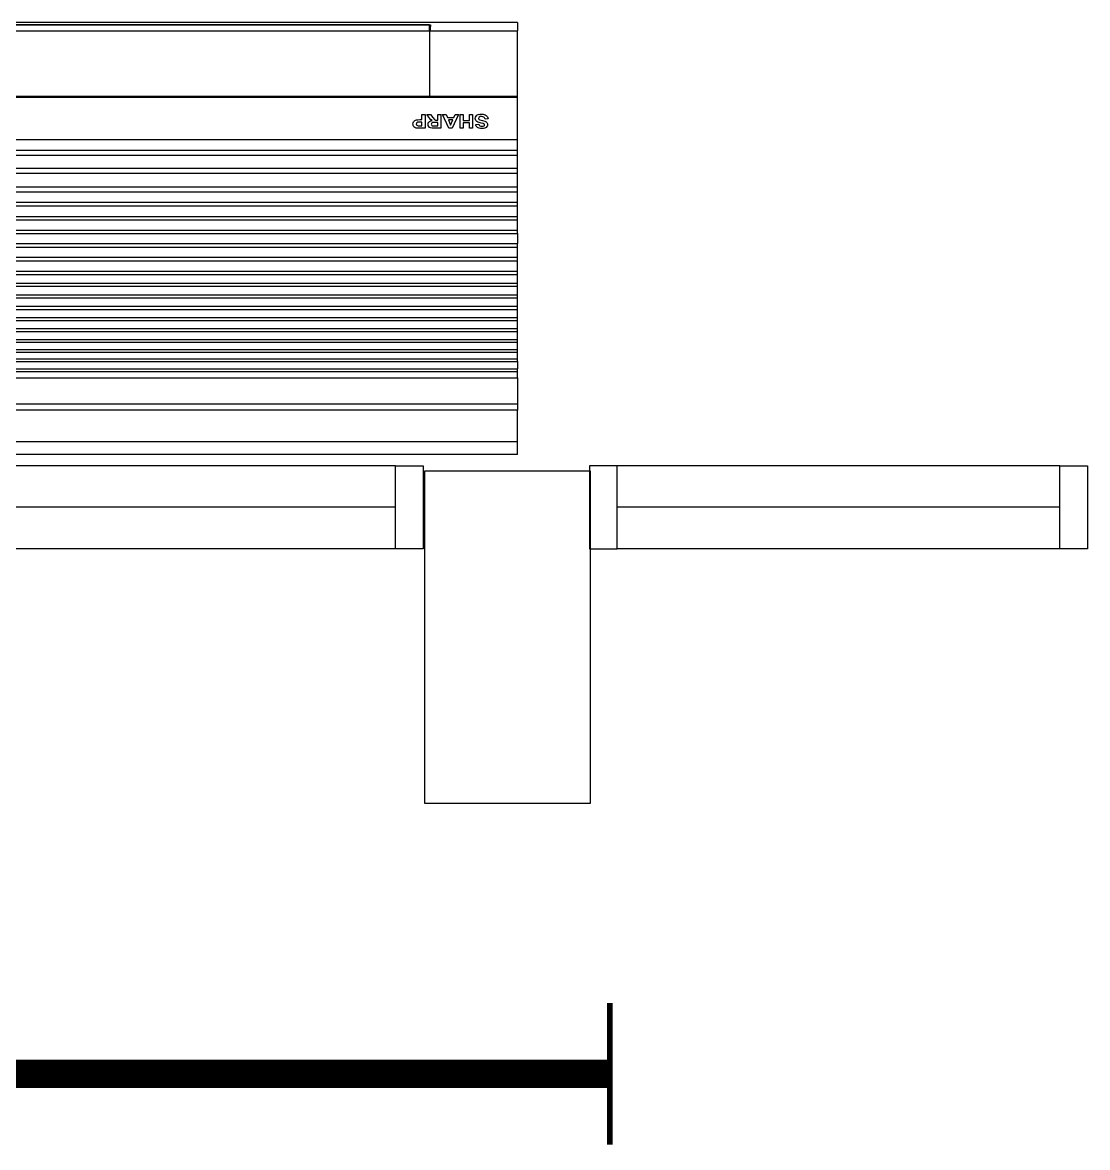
# Model space of a CAD drawing. Header units: inches. Extents: x -106706990 to 300603, y -86718466 to 1728185.
# Drawn here: x 142281 to 144206, y 38687 to 40721 of the extents above; entities that cross this region are included whole.
import ezdxf

# ---------------------------------------------------------------- set-up
doc = ezdxf.new("R2010")
doc.units = ezdxf.units.IN
doc.header["$MEASUREMENT"] = 0
for name, color, linetype in [('A-COLUMN', 3, 'Continuous'), ('A-WIN', 9, 'Continuous'), ('Edges', 7, 'Continuous'), ('lamb(new)', 5, 'Continuous')]:
    doc.layers.add(name, color=color, linetype=linetype)

# ---------------------------------------------------------------- blocks, each defined once
blk = doc.blocks.new('A$C04C40081')
at = {"layer": 'A-WIN', "color": 8}
for p, q in [((850, 150), (50, 150)), ((850, 75), (50, 75)), ((850, 0), (50, 0))]:
    blk.add_line(p, q, dxfattribs=at)
at = {"layer": 'A-WIN', "color": 8, "linetype": 'Continuous'}
for points in [[(50, 150), (0, 150), (0, 0), (50, 0)], [(850, 150), (900, 150), (900, 0), (850, 0)]]:
    blk.add_lwpolyline(points, close=True, dxfattribs=at)
blk = doc.blocks.new('YBC 136')
at = {"layer": 'lamb(new)'}
for points, const_width in [([(86612635.7, -1195077), (86612635.7, -1195333.2)], 10.2), ([(86613855.7, -1195077), (86613855.7, -1195333.2)], 10.2), ([(86612635.7, -1195205.1), (86613855.7, -1195205.1)], 50.8)]:
    blk.add_lwpolyline(points, dxfattribs=dict(at, const_width=const_width))
blk = doc.blocks.new('*U506')
at = {"layer": 'lamb(new)'}
blk.add_blockref('YBC 136', (-86613245.7, 1195205.1, -4.3), dxfattribs=at)
blk = doc.blocks.new('*U507')
at = {"layer": 'lamb(new)', "color": 0, "linetype": 'ByBlock', "lineweight": -2, "transparency": 16777216}
blk.add_blockref('*U506', (2800, 0), dxfattribs=at)
blk = doc.blocks.new('air con')
at = {"layer": 'Edges'}
for p, q in [((71.402, 41.898), (152.402, 41.898)), ((71.402, 41.898), (71.402, 41.095)), ((71.402, 41.095), (152.402, 41.095)), ((71.402, 41.095), (71.402, 39.122)), ((71.402, 39.122), (152.402, 39.122)), ((71.402, 38.724), (71.402, 39.122)), ((152.402, 38.724), (71.402, 38.724)), ((71.402, 37.092), (71.402, 38.724)), ((71.402, 37.092), (71.402, 36.701)), ((152.402, 37.092), (71.402, 37.092)), ((152.402, 36.701), (71.402, 36.701)), ((71.402, 36.701), (71.402, 36.542)), ((152.402, 36.542), (71.402, 36.542)), ((71.402, 36.078), (71.402, 36.542)), ((152.402, 36.078), (71.402, 36.078)), ((71.402, 36.078), (71.402, 35.914)), ((152.402, 35.914), (71.402, 35.914)), ((71.402, 35.914), (71.402, 35.493)), ((71.402, 35.493), (71.402, 35.34)), ((152.402, 35.493), (71.402, 35.493)), ((152.402, 35.34), (71.402, 35.34)), ((71.402, 35.34), (71.402, 34.877)), ((152.402, 34.877), (71.402, 34.877)), ((71.402, 34.877), (71.402, 34.709)), ((152.402, 34.709), (71.402, 34.709)), ((71.402, 34.709), (71.402, 34.207)), ((152.402, 34.207), (71.402, 34.207)), ((71.402, 34.207), (71.402, 34.022)), ((71.402, 34.022), (71.402, 33.51)), ((152.402, 34.022), (71.402, 34.022)), ((152.402, 33.51), (71.402, 33.51)), ((71.402, 33.51), (71.402, 33.335)), ((152.402, 33.335), (71.402, 33.335)), ((71.402, 33.335), (71.402, 32.826)), ((152.402, 32.826), (71.402, 32.826)), ((71.402, 32.826), (71.402, 32.625)), ((152.402, 32.625), (71.402, 32.625)), ((71.402, 32.625), (71.402, 32.098)), ((152.402, 32.098), (71.402, 32.098)), ((71.402, 32.098), (71.402, 31.911)), ((152.402, 31.911), (71.402, 31.911)), ((71.402, 31.911), (71.402, 31.378)), ((152.402, 31.378), (71.402, 31.378)), ((71.402, 31.378), (71.402, 31.189)), ((152.402, 31.189), (71.402, 31.189)), ((71.402, 31.189), (71.402, 30.654)), ((152.402, 30.654), (71.402, 30.654)), ((71.402, 30.654), (71.402, 30.439)), ((152.402, 30.439), (71.402, 30.439)), ((71.402, 30.439), (71.402, 29.791)), ((152.402, 29.791), (71.402, 29.791)), ((71.402, 29.791), (71.402, 29.562)), ((71.402, 29.562), (71.402, 28.935)), ((152.402, 29.562), (71.402, 29.562)), ((152.402, 28.935), (71.402, 28.935)), ((71.402, 28.935), (71.402, 28.714)), ((152.402, 28.714), (71.402, 28.714)), ((71.402, 28.092), (71.402, 28.714)), ((152.402, 28.092), (71.402, 28.092)), ((71.402, 28.092), (71.402, 27.871)), ((71.402, 27.871), (71.402, 27.226)), ((152.402, 27.871), (71.402, 27.871)), ((152.402, 27.226), (71.402, 27.226)), ((71.402, 27.226), (71.402, 27.024)), ((71.402, 27.024), (71.402, 26.349)), ((152.402, 27.024), (71.402, 27.024)), ((152.402, 26.349), (71.402, 26.349)), ((71.402, 26.349), (71.402, 26.117)), ((152.402, 26.117), (71.402, 26.117)), ((71.402, 26.117), (71.402, 25.469)), ((152.402, 25.469), (71.402, 25.469)), ((71.402, 25.469), (71.402, 25.162)), ((152.402, 25.162), (71.402, 25.162)), ((71.402, 25.162), (71.402, 24.304)), ((152.402, 24.304), (71.402, 24.304)), ((71.402, 24.304), (71.402, 24.002)), ((152.402, 24.002), (71.402, 24.002)), ((71.402, 24.002), (71.402, 23.184)), ((71.402, 23.184), (71.402, 22.883)), ((152.402, 23.184), (71.402, 23.184)), ((152.402, 22.883), (71.402, 22.883)), ((71.402, 22.883), (71.402, 22.213)), ((152.402, 22.213), (71.402, 22.213)), ((71.402, 22.213), (71.402, 19.568)), ((73.283, 21.282), (73.294, 21.346)), ((73.289, 21.232), (73.283, 21.282)), ((73.306, 21.186), (73.289, 21.232)), ((73.294, 21.346), (73.326, 21.406)), ((73.334, 21.144), (73.306, 21.186)), ((73.326, 21.406), (73.378, 21.457)), ((73.374, 21.106), (73.334, 21.144)), ((73.412, 21.082), (73.374, 21.106)), ((73.378, 21.457), (73.448, 21.494)), ((73.448, 21.494), (73.537, 21.517)), ((73.481, 21.324), (73.473, 21.293)), ((73.473, 21.293), (73.48, 21.265)), ((73.48, 21.265), (73.502, 21.241)), ((73.504, 21.347), (73.481, 21.324)), ((73.502, 21.241), (73.567, 21.212)), ((73.563, 21.371), (73.504, 21.347)), ((73.537, 21.517), (73.642, 21.525)), ((73.64, 21.379), (73.563, 21.371)), ((73.567, 21.212), (73.685, 21.182)), ((73.713, 21.372), (73.64, 21.379)), ((73.642, 21.525), (73.729, 21.52)), ((73.685, 21.182), (73.811, 21.152)), ((73.766, 21.35), (73.713, 21.372)), ((73.729, 21.52), (73.804, 21.507)), ((73.8, 21.311), (73.766, 21.35)), ((73.82, 21.253), (73.8, 21.311)), ((73.804, 21.507), (73.868, 21.484)), ((73.811, 21.152), (73.899, 21.12)), ((74.019, 21.261), (73.82, 21.253)), ((73.868, 21.484), (73.921, 21.453)), ((73.899, 21.12), (73.961, 21.081)), ((73.921, 21.453), (73.962, 21.414)), ((73.962, 21.414), (73.992, 21.369)), ((73.992, 21.369), (74.011, 21.318)), ((74.011, 21.318), (74.019, 21.261)), ((74.215, 20.639), (74.215, 21.51)), ((74.215, 21.51), (74.413, 21.51)), ((74.413, 21.51), (74.413, 21.167)), ((74.413, 21.167), (74.802, 21.167)), ((74.802, 21.167), (74.802, 21.51)), ((74.802, 21.51), (75.001, 21.51)), ((75.001, 21.51), (75.001, 20.639)), ((75.106, 20.639), (75.489, 21.51)), ((75.592, 21.306), (75.459, 20.983)), ((75.489, 21.51), (75.699, 21.51)), ((75.727, 20.983), (75.592, 21.306)), ((75.699, 21.51), (76.093, 20.639)), ((76.199, 20.639), (76.199, 21.51)), ((76.199, 21.51), (76.616, 21.51)), ((76.552, 21.362), (76.397, 21.362)), ((76.397, 21.362), (76.397, 21.141)), ((76.397, 21.141), (76.544, 21.141)), ((76.544, 21.141), (76.66, 21.144)), ((76.697, 21.359), (76.552, 21.362)), ((76.616, 21.51), (76.752, 21.504)), ((76.66, 21.144), (76.722, 21.152)), ((76.74, 21.347), (76.697, 21.359)), ((76.722, 21.152), (76.754, 21.167)), ((76.772, 21.325), (76.74, 21.347)), ((76.752, 21.504), (76.845, 21.486)), ((76.754, 21.167), (76.778, 21.189)), ((76.791, 21.294), (76.772, 21.325)), ((76.778, 21.189), (76.793, 21.218)), ((76.798, 21.254), (76.791, 21.294)), ((76.793, 21.218), (76.798, 21.254)), ((76.845, 21.486), (76.91, 21.454)), ((76.938, 21.104), (76.901, 21.075)), ((76.91, 21.454), (76.96, 21.403)), ((76.966, 21.138), (76.938, 21.104)), ((76.96, 21.403), (76.992, 21.338)), ((76.986, 21.176), (76.966, 21.138)), ((76.999, 21.219), (76.986, 21.176)), ((76.992, 21.338), (77.003, 21.266)), ((77.003, 21.266), (76.999, 21.219)), ((77.19, 20.639), (77.19, 21.51)), ((77.19, 21.51), (77.508, 21.51)), ((77.388, 21.362), (77.388, 21.115)), ((77.484, 21.362), (77.388, 21.362)), ((77.388, 21.115), (77.497, 21.115)), ((77.627, 21.356), (77.484, 21.362)), ((77.497, 21.115), (77.595, 21.119)), ((77.508, 21.51), (77.658, 21.506)), ((77.595, 21.119), (77.654, 21.129)), ((77.671, 21.343), (77.627, 21.356)), ((77.654, 21.129), (77.689, 21.146)), ((77.658, 21.506), (77.744, 21.497)), ((77.707, 21.318), (77.671, 21.343)), ((77.689, 21.146), (77.716, 21.172)), ((77.731, 21.283), (77.707, 21.318)), ((77.716, 21.172), (77.733, 21.203)), ((77.738, 21.239), (77.731, 21.283)), ((77.733, 21.203), (77.738, 21.239)), ((77.744, 21.497), (77.822, 21.465)), ((77.822, 21.465), (77.886, 21.411)), ((77.91, 21.107), (77.873, 21.058)), ((77.886, 21.411), (77.911, 21.376)), ((77.935, 21.168), (77.91, 21.107)), ((77.911, 21.376), (77.929, 21.336)), ((77.929, 21.336), (77.939, 21.291)), ((77.943, 21.242), (77.935, 21.168)), ((77.939, 21.291), (77.943, 21.242)), ((73.247, 20.922), (73.441, 20.939)), ((73.262, 20.853), (73.247, 20.922)), ((73.287, 20.793), (73.262, 20.853)), ((73.322, 20.742), (73.287, 20.793)), ((73.367, 20.7), (73.322, 20.742)), ((73.422, 20.666), (73.367, 20.7)), ((73.462, 21.059), (73.412, 21.082)), ((73.488, 20.642), (73.422, 20.666)), ((73.441, 20.939), (73.467, 20.864)), ((73.598, 21.02), (73.462, 21.059)), ((73.467, 20.864), (73.511, 20.812)), ((73.565, 20.628), (73.488, 20.642)), ((73.511, 20.812), (73.574, 20.782)), ((73.653, 20.623), (73.565, 20.628)), ((73.574, 20.782), (73.655, 20.772)), ((73.757, 20.982), (73.598, 21.02)), ((73.771, 20.631), (73.653, 20.623)), ((73.655, 20.772), (73.739, 20.781)), ((73.739, 20.781), (73.8, 20.808)), ((73.8, 20.965), (73.757, 20.982)), ((73.867, 20.655), (73.771, 20.631)), ((73.828, 20.944), (73.8, 20.965)), ((73.8, 20.808), (73.836, 20.847)), ((73.843, 20.92), (73.828, 20.944)), ((73.836, 20.847), (73.848, 20.892)), ((73.848, 20.892), (73.843, 20.92)), ((73.943, 20.695), (73.867, 20.655)), ((74, 20.752), (73.943, 20.695)), ((73.961, 21.081), (74.008, 21.031)), ((74.035, 20.82), (74, 20.752)), ((74.008, 21.031), (74.037, 20.968)), ((74.047, 20.892), (74.035, 20.82)), ((74.037, 20.968), (74.047, 20.892)), ((74.413, 20.639), (74.215, 20.639)), ((74.802, 21.02), (74.413, 21.02)), ((74.413, 21.02), (74.413, 20.639)), ((74.802, 20.639), (74.802, 21.02)), ((75.001, 20.639), (74.802, 20.639)), ((75.317, 20.639), (75.106, 20.639)), ((75.398, 20.837), (75.317, 20.639)), ((75.791, 20.837), (75.398, 20.837)), ((75.459, 20.983), (75.727, 20.983)), ((75.877, 20.639), (75.791, 20.837)), ((76.093, 20.639), (75.877, 20.639)), ((76.397, 20.639), (76.199, 20.639)), ((76.437, 21.002), (76.397, 21.002)), ((76.397, 21.002), (76.397, 20.639)), ((76.496, 21), (76.437, 21.002)), ((76.537, 20.993), (76.496, 21)), ((76.568, 20.979), (76.537, 20.993)), ((76.597, 20.956), (76.568, 20.979)), ((76.702, 20.828), (76.597, 20.956)), ((76.845, 20.639), (76.702, 20.828)), ((76.804, 21.034), (76.743, 21.023)), ((76.743, 21.023), (76.802, 20.988)), ((76.802, 20.988), (76.849, 20.95)), ((76.856, 21.052), (76.804, 21.034)), ((77.082, 20.639), (76.845, 20.639)), ((76.849, 20.95), (76.899, 20.895)), ((76.901, 21.075), (76.856, 21.052)), ((76.899, 20.895), (76.962, 20.809)), ((76.962, 20.809), (77.082, 20.639)), ((77.388, 20.639), (77.19, 20.639)), ((77.518, 20.967), (77.388, 20.967)), ((77.388, 20.967), (77.388, 20.639)), ((77.637, 20.97), (77.518, 20.967)), ((77.724, 20.98), (77.637, 20.97)), ((77.776, 20.995), (77.724, 20.98)), ((77.827, 21.021), (77.776, 20.995)), ((77.873, 21.058), (77.827, 21.021)), ((152.402, 19.568), (71.402, 19.568)), ((71.402, 19.568), (71.402, 19.493)), ((152.402, 19.493), (71.402, 19.493)), ((71.402, 19.493), (71.402, 15.42)), ((76.921, 15.42), (76.921, 19.493)), ((76.921, 18.47), (76.921, 18.812)), ((76.921, 18.133), (76.921, 18.47)), ((76.921, 17.803), (76.921, 18.133)), ((76.921, 17.48), (76.921, 17.803)), ((76.921, 17.163), (76.921, 17.48)), ((76.921, 16.853), (76.921, 17.163)), ((76.921, 16.551), (76.921, 16.853)), ((76.921, 16.256), (76.921, 16.551)), ((76.921, 15.969), (76.921, 16.256)), ((76.921, 15.69), (76.921, 15.969)), ((76.921, 15.42), (76.921, 15.69)), ((76.855, 15.42), (71.402, 15.42)), ((71.402, 14.898), (71.402, 15.42)), ((71.402, 14.898), (152.402, 14.898)), ((76.921, 15.42), (76.855, 15.42)), ((76.855, 15.42), (76.855, 15.142)), ((76.921, 15.142), (76.855, 15.142)), ((76.855, 15.051), (76.855, 15.142)), ((76.921, 15.051), (76.855, 15.051)), ((76.921, 15.42), (76.921, 15.142)), ((146.421, 15.42), (76.921, 15.42)), ((76.921, 15.142), (76.921, 15.051)), ((146.421, 15.051), (76.921, 15.051)), ((76.921, 15.051), (76.921, 15.012)), ((146.421, 15.012), (76.921, 15.012))]:
    blk.add_line(p, q, dxfattribs=at)

msp = doc.modelspace()

# ---------------------------------------------------------------- linework, layer by layer
at = {"layer": 'A-COLUMN', "color": 8}
msp.add_lwpolyline([(143007.8, 39309.7), (143307.8, 39309.7), (143307.8, 39909.7), (143007.8, 39909.7)], close=True, dxfattribs=at)

# ---------------------------------------------------------------- block references
at = {"xscale": 28.92590521224616, "yscale": 28.92590521224616, "zscale": 28.92590521224616, "rotation": 180}
msp.add_blockref('air con', (145241.3, 41151.8), dxfattribs=at)
at = {"layer": 'A-WIN', "color": 8}
for p in [(142105.3, 39769.6), (143306.1, 39769.7)]:
    msp.add_blockref('A$C04C40081', p, dxfattribs=at)
at = {"layer": 'lamb(new)'}
msp.add_blockref('*U507', (139932.5, 38820.6, 4.3), dxfattribs=at)

doc.saveas('drawing.dxf')
